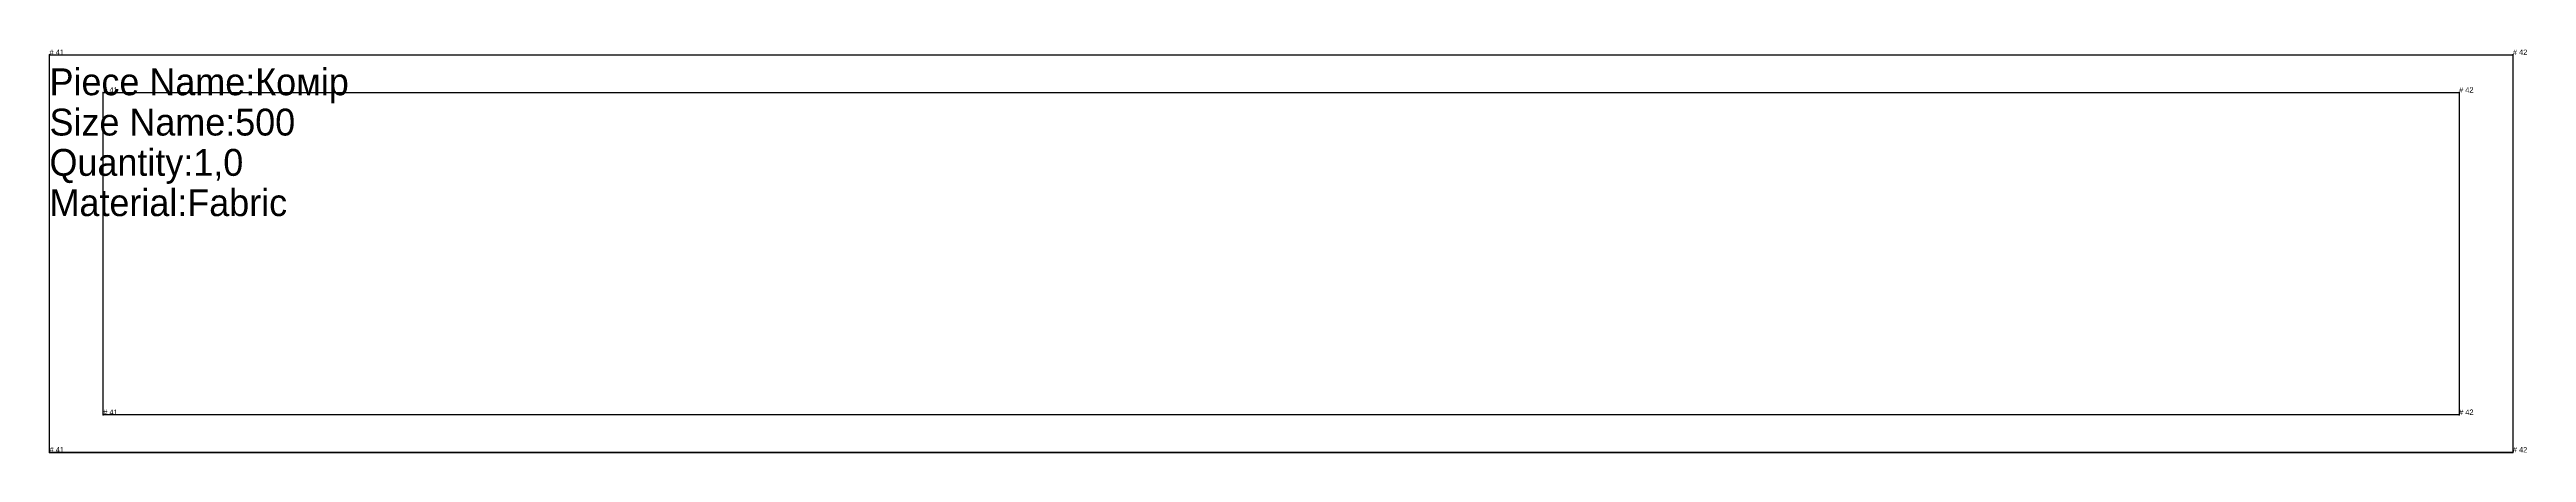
# Model space of a CAD drawing. Extents: x 0 to 1211, y -69 to 1230.
# Drawn here: x 444.8 to 905.7, y 322.9 to 397.9 of the extents above; entities that cross this region are included whole.
import ezdxf

# ---------------------------------------------------------------- set-up
doc = ezdxf.new("R2010")
doc.units = 0
for name, color, linetype in [('1', 7, 'CONTINUOUS'), ('14', 7, 'CONTINUOUS'), ('2', 7, 'CONTINUOUS'), ('5', 7, 'CONTINUOUS'), ('84', 7, 'CONTINUOUS'), ('87', 7, 'CONTINUOUS')]:
    doc.layers.add(name, color=color, linetype=linetype)

# ---------------------------------------------------------------- blocks, each defined once
blk = doc.blocks.new('piece-114_s500_M')
at = {"layer": '1'}
blk.add_lwpolyline([(444.76, 396.88), (903.17, 396.88), (903.17, 322.87), (444.76, 322.87)], close=True, dxfattribs=at)
at = {"layer": '14'}
blk.add_lwpolyline([(454.76, 389.87), (893.17, 389.87), (893.17, 329.87), (454.76, 329.87)], close=True, dxfattribs=at)
at = {"layer": '2'}
for p in [(444.76, 396.88), (903.17, 396.88), (454.76, 389.87), (893.17, 389.87), (454.76, 329.87), (893.17, 329.87), (444.76, 322.87), (903.17, 322.87)]:
    blk.add_point(p, dxfattribs=at)
at = {"layer": '5'}
blk.add_line((444.76, 322.87), (903.17, 322.87), dxfattribs=at)
at = {"layer": '84'}
blk.add_lwpolyline([(444.76, 396.88), (903.17, 396.88), (903.17, 322.87), (444.76, 322.87)], close=True, dxfattribs=at)
at = {"layer": '87'}
blk.add_lwpolyline([(454.76, 389.87), (893.17, 389.87), (893.17, 329.87), (454.76, 329.87)], close=True, dxfattribs=at)
at = {"layer": '1'}
for s, height, p in [('# 41', 1, (444.76, 396.88)), ('# 42', 1, (903.17, 396.88)), ('Piece Name:Комір', 5, (444.76, 389.38)), ('Size Name:500', 5, (444.76, 381.88)), ('Quantity:1,0', 5, (444.76, 374.38)), ('Material:Fabric', 5, (444.76, 366.88)), ('# 41', 1, (444.76, 322.87)), ('# 42', 1, (903.17, 322.87))]:
    blk.add_text(s, height=height, dxfattribs=at).set_placement(p)
at = {"layer": '14'}
for s, p in [('# 41', (454.76, 389.87)), ('# 42', (893.17, 389.87)), ('# 41', (454.76, 329.87)), ('# 42', (893.17, 329.87))]:
    blk.add_text(s, height=1, dxfattribs=at).set_placement(p)

msp = doc.modelspace()

# ---------------------------------------------------------------- block references
at = {"layer": '1'}
msp.add_blockref('piece-114_s500_M', (0, 0), dxfattribs=at)

doc.saveas('drawing.dxf')
